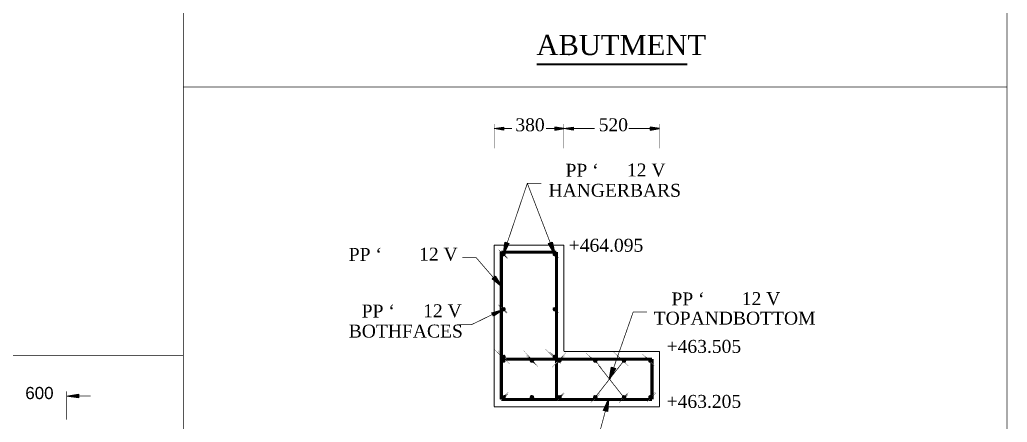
# Model space of a CAD drawing. Header units: millimetres. Extents: x 5 to 839, y 41 to 552.
# Drawn here: x 711.8 to 833.9, y 288.6 to 338.3 of the extents above; entities that cross this region are included whole.
import ezdxf

# ---------------------------------------------------------------- set-up
doc = ezdxf.new("R2010")
doc.units = ezdxf.units.MM
for name, color, linetype in [('H', 7, 'Continuous'), ('P', 7, 'Continuous'), ('T', 7, 'Continuous')]:
    doc.layers.add(name, color=color, linetype=linetype)

msp = doc.modelspace()

# ---------------------------------------------------------------- hatches: boundary and pattern name
at = {"layer": 'H', "linetype": 'Continuous'}
for points in [[(771.631, 324.644), (770.484, 324.855), (771.631, 325.032), (771.631, 324.644)], [(777.981, 324.644), (777.981, 325.032), (779.11, 324.855), (777.981, 324.644)], [(780.256, 324.644), (779.11, 324.855), (780.256, 325.032), (780.256, 324.644)], [(789.781, 324.644), (789.781, 325.032), (790.928, 324.855), (789.781, 324.644)], [(771.631, 309.316), (771.843, 310.797), (772.301, 310.621), (771.631, 309.316)], [(777.981, 309.316), (777.205, 310.621), (777.681, 310.797), (777.981, 309.316)], [(771.366, 305.329), (770.22, 306.264), (770.608, 306.599), (771.366, 305.329)], [(770.396, 301.66), (770.184, 302.084), (771.631, 302.507), (770.396, 301.66)], [(784.754, 293.864), (785.001, 295.346), (785.46, 295.169), (784.754, 293.864)], [(719.085, 291.571), (717.603, 291.783), (719.085, 292.047), (719.085, 291.571)], [(784.49, 289.878), (784.031, 290.019), (784.613, 291.359), (784.49, 289.878)]]:
    msp.add_hatch(color=256, dxfattribs=at).paths.add_polyline_path(points)

# ---------------------------------------------------------------- linework, layer by layer
at = {"layer": 'P'}
for points, const_width in [([(6.738, 41.769), (833.878, 41.769), (833.878, 551.886), (6.738, 551.886), (833.878, 551.886)], 0.085), ([(732.032, 41.769), (732.032, 551.886)], 0.085), ([(775.723, 332.811), (794.35, 332.811)], 0.254), ([(732.032, 329.988), (833.878, 329.988)], 0.085), ([(770.467, 322.404), (770.467, 325.402)], 0.042), ([(771.613, 324.855), (772.672, 324.855)], 0.127), ([(777.963, 324.855), (776.905, 324.855)], 0.127), ([(779.11, 322.404), (779.11, 325.402)], 0.042), ([(779.11, 322.404), (779.11, 325.402)], 0.042), ([(780.256, 324.855), (782.884, 324.855)], 0.127), ([(789.781, 324.855), (787.118, 324.855)], 0.127), ([(790.928, 322.404), (790.928, 325.402)], 0.042), ([(772.089, 310.727), (774.577, 318.082), (776.323, 318.082)], 0.085), ([(777.416, 310.727), (774.577, 318.082)], 0.085), ([(774.577, 318.082), (776.323, 318.082)], 0.085), ([(770.467, 310.462), (779.11, 310.462)], 0.127), ([(770.467, 290.477), (770.467, 310.462)], 0.127), ([(779.11, 310.462), (779.11, 297.303)], 0.127), ([(770.378, 306.44), (768.262, 308.892), (766.533, 308.892)], 0.085), ([(771.737, 309.157), (771.402, 309.457), (771.701, 309.104)], 0.085), ([(771.49, 309.527), (771.79, 309.192), (771.437, 309.492), (771.737, 309.157), (771.402, 309.457)], 0.085), ([(771.366, 309.58), (778.175, 309.58)], 0.381), ([(771.366, 291.377), (771.366, 309.58)], 0.381), ([(771.366, 309.368), (771.666, 309.104)], 0.085), ([(771.366, 309.368), (771.613, 309.104)], 0.085), ([(771.366, 309.316), (771.613, 309.104)], 0.085), ([(771.366, 309.316), (771.578, 309.104)], 0.085), ([(771.49, 309.527), (771.79, 309.192), (771.437, 309.492)], 0.085), ([(771.437, 309.474), (771.402, 309.386)], 0.085), ([(771.402, 309.404), (771.701, 309.104)], 0.085), ([(771.402, 309.404), (771.666, 309.104)], 0.085), ([(771.402, 309.386), (771.402, 309.298)], 0.085), ([(771.402, 309.298), (771.437, 309.21)], 0.085), ([(771.402, 309.28), (771.525, 309.104)], 0.085), ([(771.402, 309.245), (771.525, 309.104)], 0.085), ([(771.631, 309.58), (771.507, 309.545), (771.437, 309.474)], 0.085), ([(771.437, 309.21), (771.507, 309.157)], 0.085), ([(771.507, 309.157), (771.596, 309.122), (771.684, 309.122), (771.772, 309.157)], 0.085), ([(771.525, 309.527), (771.825, 309.245)], 0.085), ([(771.825, 309.28), (771.525, 309.527)], 0.085), ([(771.525, 309.527), (771.825, 309.245)], 0.085), ([(771.578, 309.58), (771.825, 309.316)], 0.085), ([(771.578, 309.527), (771.825, 309.28)], 0.085), ([(771.613, 309.58), (771.825, 309.316)], 0.085), ([(771.666, 309.527), (771.825, 309.404)], 0.085), ([(771.666, 309.527), (771.825, 309.368)], 0.085), ([(771.772, 309.545), (771.684, 309.58)], 0.085), ([(771.737, 309.527), (771.79, 309.457)], 0.085), ([(771.825, 309.474), (771.772, 309.545)], 0.085), ([(771.772, 309.157), (771.825, 309.21)], 0.085), ([(771.86, 309.386), (771.825, 309.474)], 0.085), ([(771.825, 309.21), (771.86, 309.298)], 0.085), ([(771.86, 309.298), (771.86, 309.386)], 0.085), ([(777.84, 309.527), (778.14, 309.192), (777.787, 309.492)], 0.085), ([(777.787, 309.474), (777.752, 309.386)], 0.085), ([(777.752, 309.457), (778.087, 309.157)], 0.085), ([(777.752, 309.457), (778.087, 309.104)], 0.085), ([(777.752, 309.404), (778.051, 309.104)], 0.085), ([(777.752, 309.404), (778.051, 309.104)], 0.085), ([(777.752, 309.386), (777.752, 309.298)], 0.085), ([(777.752, 309.368), (778.016, 309.104)], 0.085), ([(777.752, 309.368), (778.016, 309.104)], 0.085), ([(777.752, 309.316), (777.963, 309.104)], 0.085), ([(777.752, 309.316), (777.963, 309.104)], 0.085), ([(777.752, 309.298), (777.787, 309.21)], 0.085), ([(777.752, 309.28), (777.928, 309.104)], 0.085), ([(777.752, 309.245), (777.875, 309.104)], 0.085), ([(777.981, 309.58), (777.857, 309.545), (777.787, 309.474)], 0.085), ([(777.787, 309.492), (778.14, 309.157)], 0.085), ([(777.787, 309.457), (778.087, 309.157)], 0.085), ([(777.787, 309.21), (777.857, 309.157)], 0.085), ([(777.84, 309.527), (778.175, 309.192)], 0.085), ([(777.84, 309.492), (778.14, 309.192)], 0.085), ([(777.857, 309.157), (777.946, 309.122), (778.034, 309.122), (778.122, 309.157)], 0.085), ([(777.875, 309.527), (778.175, 309.245)], 0.085), ([(777.875, 309.527), (778.175, 309.245)], 0.085), ([(777.928, 309.527), (778.175, 309.28)], 0.085), ([(777.928, 309.527), (778.175, 309.28)], 0.085), ([(777.963, 309.58), (778.175, 309.316)], 0.085), ([(777.963, 309.58), (778.175, 309.316)], 0.085), ([(778.016, 309.527), (778.175, 309.368)], 0.085), ([(778.175, 309.58), (778.175, 291.377)], 0.381), ([(778.122, 309.545), (778.034, 309.58)], 0.085), ([(778.051, 309.527), (778.175, 309.404)], 0.085), ([(778.087, 309.527), (778.14, 309.457)], 0.085), ([(778.175, 309.474), (778.122, 309.545)], 0.085), ([(778.122, 309.157), (778.175, 309.21)], 0.085), ([(778.21, 309.386), (778.175, 309.474)], 0.085), ([(778.175, 309.21), (778.21, 309.298)], 0.085), ([(778.21, 309.298), (778.21, 309.386)], 0.085), ([(771.737, 302.331), (771.402, 302.63), (771.701, 302.295)], 0.085), ([(771.49, 302.719), (771.79, 302.383), (771.437, 302.683), (771.737, 302.331), (771.402, 302.63)], 0.085), ([(770.255, 301.872), (767.644, 300.602)], 0.085), ([(771.366, 302.542), (771.666, 302.295)], 0.085), ([(771.366, 302.542), (771.613, 302.295)], 0.085), ([(771.366, 302.507), (771.613, 302.295)], 0.085), ([(771.366, 302.507), (771.578, 302.295)], 0.085), ([(771.49, 302.719), (771.79, 302.383), (771.437, 302.683)], 0.085), ([(771.437, 302.666), (771.402, 302.578)], 0.085), ([(771.402, 302.595), (771.701, 302.295)], 0.085), ([(771.402, 302.595), (771.666, 302.295)], 0.085), ([(771.402, 302.578), (771.402, 302.489)], 0.085), ([(771.402, 302.489), (771.437, 302.401)], 0.085), ([(771.402, 302.472), (771.525, 302.295)], 0.085), ([(771.402, 302.419), (771.525, 302.295)], 0.085), ([(771.631, 302.754), (771.507, 302.719), (771.437, 302.666)], 0.085), ([(771.437, 302.401), (771.507, 302.331)], 0.085), ([(771.507, 302.331), (771.596, 302.295), (771.684, 302.295), (771.772, 302.331)], 0.085), ([(771.525, 302.719), (771.825, 302.419)], 0.085), ([(771.825, 302.472), (771.525, 302.719)], 0.085), ([(771.525, 302.719), (771.825, 302.419)], 0.085), ([(771.578, 302.754), (771.825, 302.507)], 0.085), ([(771.578, 302.719), (771.825, 302.472)], 0.085), ([(771.613, 302.754), (771.825, 302.507)], 0.085), ([(771.666, 302.719), (771.825, 302.595)], 0.085), ([(771.666, 302.719), (771.825, 302.542)], 0.085), ([(771.772, 302.719), (771.684, 302.754)], 0.085), ([(771.737, 302.719), (771.79, 302.63)], 0.085), ([(771.825, 302.666), (771.772, 302.719)], 0.085), ([(771.772, 302.331), (771.825, 302.401)], 0.085), ([(771.86, 302.578), (771.825, 302.666)], 0.085), ([(771.825, 302.401), (771.86, 302.489)], 0.085), ([(771.86, 302.489), (771.86, 302.578)], 0.085), ([(777.84, 302.719), (778.14, 302.383), (777.787, 302.683)], 0.085), ([(777.787, 302.666), (777.752, 302.578)], 0.085), ([(777.752, 302.63), (778.087, 302.331)], 0.085), ([(777.752, 302.63), (778.087, 302.295)], 0.085), ([(777.752, 302.595), (778.051, 302.295)], 0.085), ([(777.752, 302.595), (778.051, 302.295)], 0.085), ([(777.752, 302.578), (777.752, 302.489)], 0.085), ([(777.752, 302.542), (778.016, 302.295)], 0.085), ([(777.752, 302.542), (778.016, 302.295)], 0.085), ([(777.752, 302.507), (777.963, 302.295)], 0.085), ([(777.752, 302.507), (777.963, 302.295)], 0.085), ([(777.752, 302.489), (777.787, 302.401)], 0.085), ([(777.752, 302.472), (777.928, 302.295)], 0.085), ([(777.752, 302.419), (777.875, 302.295)], 0.085), ([(777.981, 302.754), (777.857, 302.719), (777.787, 302.666)], 0.085), ([(777.787, 302.683), (778.14, 302.331)], 0.085), ([(777.787, 302.63), (778.087, 302.331)], 0.085), ([(777.787, 302.401), (777.857, 302.331)], 0.085), ([(777.84, 302.719), (778.175, 302.383)], 0.085), ([(777.84, 302.683), (778.14, 302.383)], 0.085), ([(777.857, 302.331), (777.946, 302.295), (778.034, 302.295), (778.122, 302.331)], 0.085), ([(777.875, 302.719), (778.175, 302.419)], 0.085), ([(777.875, 302.719), (778.175, 302.419)], 0.085), ([(777.928, 302.719), (778.175, 302.472)], 0.085), ([(777.928, 302.719), (778.175, 302.472)], 0.085), ([(777.963, 302.754), (778.175, 302.507)], 0.085), ([(777.963, 302.754), (778.175, 302.507)], 0.085), ([(778.016, 302.719), (778.175, 302.542)], 0.085), ([(778.122, 302.719), (778.034, 302.754)], 0.085), ([(778.051, 302.719), (778.175, 302.595)], 0.085), ([(778.087, 302.719), (778.14, 302.63)], 0.085), ([(778.175, 302.666), (778.122, 302.719)], 0.085), ([(778.122, 302.331), (778.175, 302.401)], 0.085), ([(778.21, 302.578), (778.175, 302.666)], 0.085), ([(778.175, 302.401), (778.21, 302.489)], 0.085), ([(778.21, 302.489), (778.21, 302.578)], 0.085), ([(785.248, 295.275), (787.665, 302.172), (789.393, 302.172)], 0.085), ([(767.644, 300.602), (765.898, 300.602)], 0.085), ([(621.418, 296.827), (732.032, 296.827)], 0.085), ([(771.737, 296.404), (771.402, 296.704), (771.701, 296.404)], 0.085), ([(771.825, 296.545), (771.525, 296.827), (771.825, 296.492)], 0.085), ([(771.437, 296.774), (771.402, 296.686)], 0.085), ([(771.402, 296.757), (771.737, 296.404)], 0.085), ([(771.402, 296.704), (771.701, 296.404)], 0.085), ([(771.402, 296.686), (771.402, 296.598)], 0.085), ([(771.631, 296.88), (771.507, 296.845), (771.437, 296.774)], 0.085), ([(771.437, 296.792), (771.79, 296.457)], 0.085), ([(771.437, 296.792), (771.79, 296.457)], 0.085), ([(771.437, 296.757), (771.737, 296.457)], 0.085), ([(771.49, 296.792), (771.79, 296.492)], 0.085), ([(771.49, 296.792), (771.79, 296.492)], 0.085), ([(771.525, 296.827), (771.825, 296.545)], 0.085), ([(771.578, 296.827), (771.825, 296.58)], 0.085), ([(771.578, 296.827), (771.825, 296.58)], 0.085), ([(771.613, 296.827), (771.825, 296.616)], 0.085), ([(771.666, 296.827), (771.825, 296.668)], 0.085), ([(771.666, 296.827), (771.825, 296.668)], 0.085), ([(771.772, 296.845), (771.684, 296.88)], 0.085), ([(771.825, 296.774), (771.772, 296.845)], 0.085), ([(771.86, 296.686), (771.825, 296.774)], 0.085), ([(771.86, 296.598), (771.86, 296.686)], 0.085), ([(775.335, 296.069), (775.053, 296.369), (775.335, 296.033)], 0.085), ([(775, 296.333), (775.3, 295.981), (774.965, 296.28), (775.264, 295.945)], 0.085), ([(775.335, 296.033), (775, 296.333), (775.3, 295.981), (774.965, 296.28)], 0.085), ([(778.087, 296.404), (777.752, 296.704), (778.051, 296.404)], 0.085), ([(778.175, 296.492), (777.84, 296.792), (778.14, 296.457), (777.787, 296.757)], 0.085), ([(778.298, 296.069), (778.598, 296.369), (778.298, 296.033)], 0.085), ([(777.787, 296.757), (778.087, 296.404), (777.752, 296.704)], 0.085), ([(777.787, 296.774), (777.752, 296.686)], 0.085), ([(777.752, 296.686), (777.752, 296.598)], 0.085), ([(777.981, 296.88), (777.857, 296.845), (777.787, 296.774)], 0.085), ([(777.787, 296.792), (778.14, 296.457)], 0.085), ([(777.84, 296.792), (778.14, 296.492)], 0.085), ([(777.875, 296.827), (778.175, 296.545)], 0.085), ([(777.875, 296.827), (778.175, 296.492)], 0.085), ([(777.928, 296.827), (778.175, 296.58)], 0.085), ([(777.928, 296.827), (778.175, 296.545)], 0.085), ([(778.298, 296.033), (778.651, 296.333), (778.351, 295.981), (778.686, 296.28), (778.387, 295.945)], 0.085), ([(777.963, 296.827), (778.175, 296.616)], 0.085), ([(777.963, 296.827), (778.175, 296.58)], 0.085), ([(778.016, 296.827), (778.175, 296.668)], 0.085), ([(778.122, 296.845), (778.034, 296.88)], 0.085), ([(778.051, 296.827), (778.175, 296.668)], 0.085), ([(778.175, 296.774), (778.122, 296.845)], 0.085), ([(778.21, 296.686), (778.175, 296.774)], 0.085), ([(778.21, 296.598), (778.21, 296.686)], 0.085), ([(779.11, 297.303), (790.928, 297.303)], 0.127), ([(783.078, 295.945), (782.743, 296.245), (783.043, 295.945)], 0.085), ([(786.642, 295.945), (786.306, 296.245), (786.606, 295.945)], 0.085), ([(789.905, 295.945), (789.57, 296.245), (789.869, 295.945)], 0.085), ([(789.658, 296.333), (789.94, 295.981), (789.605, 296.28), (789.905, 295.945)], 0.085), ([(790.928, 297.303), (790.928, 290.477)], 0.127), ([(771.366, 296.369), (789.993, 296.369)], 0.381), ([(771.366, 296.668), (771.666, 296.369)], 0.085), ([(771.366, 296.616), (771.613, 296.369)], 0.085), ([(771.366, 296.616), (771.613, 296.369)], 0.085), ([(771.366, 296.58), (771.578, 296.369)], 0.085), ([(771.366, 296.192), (771.666, 295.945)], 0.085), ([(771.366, 296.192), (771.613, 295.945)], 0.085), ([(771.366, 296.157), (771.613, 295.945)], 0.085), ([(771.366, 296.122), (771.578, 295.945)], 0.085), ([(771.402, 296.668), (771.666, 296.404)], 0.085), ([(771.402, 296.598), (771.437, 296.51)], 0.085), ([(771.402, 296.545), (771.525, 296.369)], 0.085), ([(771.402, 296.545), (771.525, 296.404)], 0.085), ([(771.437, 296.316), (771.402, 296.228)], 0.085), ([(771.402, 296.28), (771.737, 295.945)], 0.085), ([(771.402, 296.28), (771.737, 295.981)], 0.085), ([(771.402, 296.245), (771.701, 295.945)], 0.085), ([(771.701, 295.945), (771.402, 296.245)], 0.085), ([(771.402, 296.245), (771.666, 295.945)], 0.085), ([(771.402, 296.228), (771.402, 296.139)], 0.085), ([(771.402, 296.139), (771.437, 296.051)], 0.085), ([(771.402, 296.122), (771.525, 295.945)], 0.085), ([(771.402, 296.069), (771.525, 295.945)], 0.085), ([(771.437, 296.51), (771.507, 296.457)], 0.085), ([(771.631, 296.404), (771.507, 296.369), (771.437, 296.316)], 0.085), ([(771.437, 296.333), (771.79, 295.981)], 0.085), ([(771.437, 296.333), (771.79, 295.981)], 0.085), ([(771.437, 296.28), (771.737, 295.981)], 0.085), ([(771.437, 296.051), (771.507, 295.981)], 0.085), ([(771.49, 296.369), (771.79, 296.033)], 0.085), ([(771.49, 296.333), (771.79, 296.033)], 0.085), ([(771.507, 296.457), (771.596, 296.422), (771.684, 296.422), (771.772, 296.457)], 0.085), ([(771.507, 295.981), (771.596, 295.945), (771.684, 295.945), (771.772, 295.981)], 0.085), ([(771.525, 296.369), (771.825, 296.069)], 0.085), ([(771.825, 296.122), (771.525, 296.369)], 0.085), ([(771.525, 296.369), (771.825, 296.069)], 0.085), ([(771.578, 296.369), (771.825, 296.122)], 0.085), ([(771.578, 296.369), (771.825, 296.157)], 0.085), ([(771.613, 296.369), (771.825, 296.157)], 0.085), ([(771.666, 296.369), (771.825, 296.192)], 0.085), ([(771.666, 296.369), (771.825, 296.192)], 0.085), ([(771.772, 296.369), (771.684, 296.404)], 0.085), ([(771.772, 296.457), (771.825, 296.51)], 0.085), ([(771.825, 296.316), (771.772, 296.369)], 0.085), ([(771.772, 295.981), (771.825, 296.051)], 0.085), ([(771.825, 296.51), (771.86, 296.598)], 0.085), ([(771.86, 296.228), (771.825, 296.316)], 0.085), ([(771.825, 296.051), (771.86, 296.139)], 0.085), ([(771.86, 296.139), (771.86, 296.228)], 0.085), ([(774.947, 296.316), (774.912, 296.228)], 0.085), ([(774.912, 296.245), (775.212, 295.945)], 0.085), ([(774.912, 296.245), (775.212, 295.945)], 0.085), ([(774.912, 296.228), (774.912, 296.139)], 0.085), ([(774.912, 296.192), (775.176, 295.945)], 0.085), ([(774.912, 296.192), (775.176, 295.945)], 0.085), ([(774.912, 296.157), (775.123, 295.945)], 0.085), ([(774.912, 296.139), (774.947, 296.051)], 0.085), ([(774.912, 296.122), (775.088, 295.945)], 0.085), ([(774.912, 296.122), (775.123, 295.945)], 0.085), ([(774.912, 296.069), (775.053, 295.945)], 0.085), ([(775.141, 296.404), (775.018, 296.369), (774.947, 296.316)], 0.085), ([(774.947, 296.051), (775.018, 295.981)], 0.085), ([(774.965, 296.245), (775.264, 295.945)], 0.085), ([(775.018, 295.981), (775.106, 295.945), (775.194, 295.945), (775.282, 295.981)], 0.085), ([(775.053, 296.369), (775.335, 296.069)], 0.085), ([(775.088, 296.369), (775.388, 296.122)], 0.085), ([(775.088, 296.369), (775.388, 296.122)], 0.085), ([(775.123, 296.369), (775.388, 296.157)], 0.085), ([(775.123, 296.369), (775.388, 296.157)], 0.085), ([(775.176, 296.369), (775.388, 296.192)], 0.085), ([(775.282, 296.369), (775.194, 296.404)], 0.085), ([(775.212, 296.369), (775.335, 296.192)], 0.085), ([(775.264, 296.333), (775.335, 296.28)], 0.085), ([(775.353, 296.316), (775.282, 296.369)], 0.085), ([(775.282, 295.981), (775.353, 296.051)], 0.085), ([(775.388, 296.228), (775.353, 296.316)], 0.085), ([(775.353, 296.051), (775.388, 296.139)], 0.085), ([(775.388, 296.139), (775.388, 296.228)], 0.085), ([(777.752, 296.668), (778.016, 296.369)], 0.085), ([(777.752, 296.668), (778.051, 296.404)], 0.085), ([(777.752, 296.616), (777.963, 296.369)], 0.085), ([(777.752, 296.616), (778.016, 296.369)], 0.085), ([(777.752, 296.598), (777.787, 296.51)], 0.085), ([(777.752, 296.58), (777.963, 296.369)], 0.085), ([(777.752, 296.545), (777.928, 296.369)], 0.085), ([(777.752, 296.545), (777.875, 296.404)], 0.085), ([(777.787, 296.51), (777.857, 296.457)], 0.085), ([(777.857, 296.457), (777.946, 296.422), (778.034, 296.422), (778.122, 296.457)], 0.085), ([(778.122, 296.457), (778.175, 296.51)], 0.085), ([(778.175, 296.51), (778.21, 296.598)], 0.085), ([(778.298, 296.192), (778.475, 296.369)], 0.085), ([(778.298, 296.157), (778.51, 296.369)], 0.085), ([(778.298, 296.122), (778.563, 296.369)], 0.085), ([(778.298, 296.069), (778.598, 296.369)], 0.085), ([(778.298, 296.245), (778.439, 296.369)], 0.085), ([(778.298, 296.157), (778.475, 296.369)], 0.085), ([(778.298, 296.122), (778.563, 296.369)], 0.085), ([(778.334, 296.316), (778.298, 296.228)], 0.085), ([(778.298, 296.228), (778.298, 296.139)], 0.085), ([(778.298, 296.139), (778.334, 296.051)], 0.085), ([(778.545, 296.404), (778.404, 296.369), (778.334, 296.316)], 0.085), ([(778.334, 296.051), (778.404, 295.981)], 0.085), ([(778.351, 296.033), (778.651, 296.333)], 0.085), ([(778.351, 295.981), (778.686, 296.333)], 0.085), ([(778.387, 295.945), (778.686, 296.28)], 0.085), ([(778.404, 295.981), (778.492, 295.945), (778.581, 295.945), (778.669, 295.981)], 0.085), ([(778.439, 295.945), (778.722, 296.245)], 0.085), ([(778.439, 295.945), (778.722, 296.245)], 0.085), ([(778.475, 295.945), (778.722, 296.192)], 0.085), ([(778.475, 295.945), (778.722, 296.192)], 0.085), ([(778.51, 295.945), (778.722, 296.157)], 0.085), ([(778.51, 295.945), (778.722, 296.157)], 0.085), ([(778.563, 295.945), (778.722, 296.122)], 0.085), ([(778.563, 295.945), (778.722, 296.069)], 0.085), ([(778.669, 296.369), (778.581, 296.404)], 0.085), ([(778.739, 296.316), (778.669, 296.369)], 0.085), ([(778.669, 295.981), (778.739, 296.051)], 0.085), ([(778.739, 296.051), (778.775, 296.139), (778.775, 296.228), (778.739, 296.316)], 0.085), ([(782.832, 296.333), (783.131, 295.981), (782.796, 296.28), (783.078, 295.945)], 0.085), ([(782.779, 296.316), (782.743, 296.228)], 0.085), ([(782.743, 296.245), (783.043, 295.945)], 0.085), ([(782.743, 296.228), (782.743, 296.139)], 0.085), ([(782.743, 296.192), (783.008, 295.945)], 0.085), ([(782.743, 296.192), (783.008, 295.945)], 0.085), ([(782.743, 296.157), (782.955, 295.945)], 0.085), ([(782.743, 296.139), (782.779, 296.051)], 0.085), ([(782.743, 296.122), (782.92, 295.945)], 0.085), ([(782.743, 296.122), (782.955, 295.945)], 0.085), ([(782.743, 296.069), (782.884, 295.945)], 0.085), ([(782.99, 296.404), (782.849, 296.369), (782.779, 296.316)], 0.085), ([(782.779, 296.051), (782.849, 295.981)], 0.085), ([(782.796, 296.333), (783.131, 295.981)], 0.085), ([(782.796, 296.28), (783.078, 295.981)], 0.085), ([(782.832, 296.369), (783.167, 296.033)], 0.085), ([(782.832, 296.333), (783.167, 296.033)], 0.085), ([(782.849, 295.981), (782.937, 295.945), (783.026, 295.945), (783.114, 295.981)], 0.085), ([(782.884, 296.369), (783.167, 296.069)], 0.085), ([(782.884, 296.369), (783.167, 296.069)], 0.085), ([(782.92, 296.369), (783.167, 296.122)], 0.085), ([(782.92, 296.369), (783.167, 296.122)], 0.085), ([(782.955, 296.369), (783.167, 296.157)], 0.085), ([(782.955, 296.369), (783.167, 296.157)], 0.085), ([(786.518, 291.624), (782.955, 296.157)], 0.085), ([(782.955, 291.624), (786.518, 296.157)], 0.085), ([(783.008, 296.369), (783.167, 296.192)], 0.085), ([(783.114, 296.369), (783.026, 296.404)], 0.085), ([(783.043, 296.369), (783.167, 296.192)], 0.085), ([(783.078, 296.333), (783.167, 296.28)], 0.085), ([(783.184, 296.316), (783.114, 296.369)], 0.085), ([(783.114, 295.981), (783.184, 296.051)], 0.085), ([(783.22, 296.228), (783.184, 296.316)], 0.085), ([(783.184, 296.051), (783.22, 296.139)], 0.085), ([(783.22, 296.139), (783.22, 296.228)], 0.085), ([(786.342, 296.316), (786.306, 296.228)], 0.085), ([(786.306, 296.28), (786.642, 295.945)], 0.085), ([(786.306, 296.245), (786.606, 295.945)], 0.085), ([(786.306, 296.228), (786.306, 296.139)], 0.085), ([(786.306, 296.192), (786.553, 295.945)], 0.085), ([(786.306, 296.192), (786.553, 295.945)], 0.085), ([(786.306, 296.157), (786.518, 295.945)], 0.085), ([(786.306, 296.139), (786.342, 296.051)], 0.085), ([(786.306, 296.122), (786.483, 295.945)], 0.085), ([(786.306, 296.122), (786.518, 295.945)], 0.085), ([(786.306, 296.069), (786.43, 295.945)], 0.085), ([(786.536, 296.404), (786.412, 296.369), (786.342, 296.316)], 0.085), ([(786.342, 296.333), (786.694, 295.981)], 0.085), ([(786.342, 296.28), (786.642, 295.981)], 0.085), ([(786.342, 296.28), (786.642, 295.981)], 0.085), ([(786.342, 296.051), (786.412, 295.981)], 0.085), ([(786.395, 296.369), (786.73, 296.033)], 0.085), ([(786.395, 296.333), (786.694, 295.981)], 0.085), ([(786.395, 296.333), (786.694, 296.033)], 0.085), ([(786.412, 295.981), (786.483, 295.945), (786.589, 295.945), (786.677, 295.981)], 0.085), ([(786.43, 296.369), (786.73, 296.069)], 0.085), ([(786.43, 296.369), (786.73, 296.069)], 0.085), ([(786.483, 296.369), (786.73, 296.122)], 0.085), ([(786.483, 296.369), (786.73, 296.122)], 0.085), ([(786.518, 296.369), (786.73, 296.157)], 0.085), ([(786.518, 296.369), (786.73, 296.157)], 0.085), ([(786.553, 296.369), (786.73, 296.192)], 0.085), ([(786.677, 296.369), (786.589, 296.404)], 0.085), ([(786.606, 296.369), (786.73, 296.192)], 0.085), ([(786.73, 296.316), (786.677, 296.369)], 0.085), ([(786.677, 295.981), (786.73, 296.051)], 0.085), ([(786.765, 296.228), (786.73, 296.316)], 0.085), ([(786.73, 296.051), (786.765, 296.139)], 0.085), ([(786.765, 296.139), (786.765, 296.228)], 0.085), ([(789.605, 296.316), (789.57, 296.228), (789.57, 296.139), (789.605, 296.051)], 0.085), ([(789.57, 296.245), (789.869, 295.945)], 0.085), ([(789.57, 296.192), (789.817, 295.945)], 0.085), ([(789.57, 296.192), (789.817, 295.945)], 0.085), ([(789.57, 296.157), (789.781, 295.945)], 0.085), ([(789.57, 296.122), (789.728, 295.945)], 0.085), ([(789.57, 296.122), (789.781, 295.945)], 0.085), ([(789.57, 296.069), (789.693, 295.945)], 0.085), ([(789.799, 296.404), (789.658, 296.369), (789.605, 296.316)], 0.085), ([(789.605, 296.333), (789.94, 295.981)], 0.085), ([(789.605, 296.28), (789.905, 295.981)], 0.085), ([(789.605, 296.051), (789.658, 295.981)], 0.085), ([(789.658, 296.369), (789.993, 296.033)], 0.085), ([(789.658, 296.333), (789.993, 296.033)], 0.085), ([(789.658, 295.981), (789.746, 295.945), (789.852, 295.945), (789.922, 295.981)], 0.085), ([(789.693, 296.369), (789.993, 296.069)], 0.085), ([(789.693, 296.369), (789.993, 296.069)], 0.085), ([(789.728, 296.369), (789.993, 296.122)], 0.085), ([(789.728, 296.369), (789.993, 296.122)], 0.085), ([(789.781, 296.369), (789.993, 296.157)], 0.085), ([(789.781, 296.369), (789.993, 296.157)], 0.085), ([(789.817, 296.369), (789.993, 296.192)], 0.085), ([(789.993, 296.369), (789.993, 291.377)], 0.381), ([(789.922, 296.369), (789.852, 296.404)], 0.085), ([(789.869, 296.369), (789.993, 296.192)], 0.085), ([(789.993, 296.316), (789.922, 296.369)], 0.085), ([(789.922, 295.981), (789.993, 296.051)], 0.085), ([(790.028, 296.228), (789.993, 296.316)], 0.085), ([(789.993, 296.051), (790.028, 296.139)], 0.085), ([(790.028, 296.139), (790.028, 296.228)], 0.085), ([(717.603, 288.872), (717.603, 292.382)], 0.085), ([(719.085, 291.8), (720.566, 291.8)], 0.085), ([(771.402, 291.5), (771.737, 291.8), (771.437, 291.465)], 0.085), ([(771.366, 291.624), (771.613, 291.835)], 0.085), ([(771.366, 291.536), (771.666, 291.835)], 0.085), ([(771.366, 291.624), (771.578, 291.835)], 0.085), ([(771.366, 291.588), (771.613, 291.835)], 0.085), ([(771.402, 291.677), (771.525, 291.835)], 0.085), ([(771.402, 291.536), (771.701, 291.835)], 0.085), ([(771.402, 291.712), (771.525, 291.835)], 0.085), ([(771.402, 291.536), (771.666, 291.835)], 0.085), ([(771.402, 291.5), (771.701, 291.8)], 0.085), ([(771.402, 291.465), (771.737, 291.8)], 0.085), ([(771.437, 291.465), (771.79, 291.747), (771.49, 291.412)], 0.085), ([(771.631, 291.888), (771.507, 291.853), (771.437, 291.783)], 0.085), ([(771.525, 291.412), (771.825, 291.677), (771.578, 291.377)], 0.085), ([(771.772, 291.853), (771.684, 291.888)], 0.085), ([(771.825, 291.783), (771.772, 291.853)], 0.085), ([(774.912, 291.677), (775.088, 291.835)], 0.085), ([(774.912, 291.624), (775.123, 291.835)], 0.085), ([(775.176, 291.835), (774.912, 291.536)], 0.085), ([(774.912, 291.536), (775.212, 291.835)], 0.085), ([(774.912, 291.712), (775.053, 291.835)], 0.085), ([(774.912, 291.624), (775.123, 291.835)], 0.085), ([(774.912, 291.588), (775.176, 291.835)], 0.085), ([(774.912, 291.536), (775.212, 291.835)], 0.085), ([(775.141, 291.888), (775.018, 291.853), (774.947, 291.783)], 0.085), ([(774.965, 291.5), (775.264, 291.8)], 0.085), ([(774.965, 291.465), (775.3, 291.8)], 0.085), ([(774.965, 291.5), (775.264, 291.8)], 0.085), ([(774.965, 291.465), (775.3, 291.8)], 0.085), ([(775.282, 291.853), (775.194, 291.888)], 0.085), ([(775.353, 291.783), (775.282, 291.853)], 0.085), ([(778.651, 291.8), (778.351, 291.465), (778.686, 291.747), (778.387, 291.412)], 0.085), ([(778.298, 291.5), (778.651, 291.8), (778.351, 291.465)], 0.085), ([(778.298, 291.677), (778.475, 291.835)], 0.085), ([(778.298, 291.624), (778.51, 291.835)], 0.085), ([(778.563, 291.835), (778.298, 291.536)], 0.085), ([(778.298, 291.536), (778.598, 291.835)], 0.085), ([(778.298, 291.712), (778.439, 291.835)], 0.085), ([(778.298, 291.624), (778.475, 291.835)], 0.085), ([(778.298, 291.588), (778.563, 291.835)], 0.085), ([(778.298, 291.536), (778.598, 291.835)], 0.085), ([(778.298, 291.5), (778.598, 291.8)], 0.085), ([(778.439, 291.412), (778.722, 291.677), (778.475, 291.377)], 0.085), ([(778.545, 291.888), (778.404, 291.853), (778.334, 291.783)], 0.085), ([(778.669, 291.853), (778.581, 291.888)], 0.085), ([(778.739, 291.783), (778.669, 291.853)], 0.085), ([(783.131, 291.747), (782.832, 291.412), (783.167, 291.712)], 0.085), ([(782.743, 291.5), (783.078, 291.8), (782.796, 291.465), (783.131, 291.747)], 0.085), ([(782.743, 291.677), (782.92, 291.835)], 0.085), ([(782.743, 291.624), (782.955, 291.835)], 0.085), ([(783.008, 291.835), (782.743, 291.536)], 0.085), ([(782.743, 291.536), (783.043, 291.835)], 0.085), ([(782.743, 291.712), (782.884, 291.835)], 0.085), ([(782.743, 291.624), (782.955, 291.835)], 0.085), ([(782.743, 291.588), (783.008, 291.835)], 0.085), ([(782.743, 291.536), (783.043, 291.835)], 0.085), ([(782.884, 291.412), (783.167, 291.677), (782.92, 291.377)], 0.085), ([(782.99, 291.888), (782.849, 291.853), (782.779, 291.783)], 0.085), ([(782.796, 291.5), (783.078, 291.8)], 0.085), ([(782.796, 291.465), (783.131, 291.8)], 0.085), ([(783.114, 291.853), (783.026, 291.888)], 0.085), ([(783.184, 291.783), (783.114, 291.853)], 0.085), ([(786.694, 291.747), (786.395, 291.412), (786.73, 291.712)], 0.085), ([(786.306, 291.5), (786.642, 291.8), (786.342, 291.465), (786.694, 291.747), (786.395, 291.412)], 0.085), ([(786.306, 291.5), (786.642, 291.8), (786.342, 291.465)], 0.085), ([(786.306, 291.677), (786.483, 291.835)], 0.085), ([(786.306, 291.624), (786.518, 291.835)], 0.085), ([(786.553, 291.835), (786.306, 291.536)], 0.085), ([(786.306, 291.536), (786.606, 291.835)], 0.085), ([(786.306, 291.712), (786.43, 291.835)], 0.085), ([(786.306, 291.624), (786.518, 291.835)], 0.085), ([(786.306, 291.588), (786.553, 291.835)], 0.085), ([(786.306, 291.536), (786.606, 291.835)], 0.085), ([(786.536, 291.888), (786.412, 291.853), (786.342, 291.783)], 0.085), ([(786.43, 291.412), (786.73, 291.677), (786.483, 291.377)], 0.085), ([(786.677, 291.853), (786.589, 291.888)], 0.085), ([(786.73, 291.783), (786.677, 291.853)], 0.085), ([(789.57, 291.5), (789.905, 291.8), (789.605, 291.465), (789.94, 291.747)], 0.085), ([(789.94, 291.747), (789.658, 291.412), (789.993, 291.712)], 0.085), ([(789.693, 291.412), (789.993, 291.677), (789.728, 291.377)], 0.085), ([(789.57, 291.677), (789.728, 291.835)], 0.085), ([(789.57, 291.624), (789.781, 291.835)], 0.085), ([(789.817, 291.835), (789.57, 291.536)], 0.085), ([(789.57, 291.536), (789.869, 291.835)], 0.085), ([(789.57, 291.712), (789.693, 291.835)], 0.085), ([(789.57, 291.624), (789.781, 291.835)], 0.085), ([(789.57, 291.588), (789.817, 291.835)], 0.085), ([(789.57, 291.536), (789.869, 291.835)], 0.085), ([(789.799, 291.888), (789.658, 291.853), (789.605, 291.783)], 0.085), ([(789.605, 291.5), (789.905, 291.8)], 0.085), ([(789.605, 291.465), (789.94, 291.8)], 0.085), ([(789.922, 291.853), (789.852, 291.888)], 0.085), ([(789.993, 291.783), (789.922, 291.853)], 0.085), ([(789.993, 291.377), (771.366, 291.377)], 0.381), ([(771.437, 291.783), (771.402, 291.694)], 0.085), ([(771.402, 291.694), (771.402, 291.606)], 0.085), ([(771.402, 291.606), (771.437, 291.518)], 0.085), ([(771.437, 291.412), (771.79, 291.747)], 0.085), ([(771.437, 291.518), (771.507, 291.447)], 0.085), ([(771.49, 291.412), (771.79, 291.712)], 0.085), ([(771.507, 291.447), (771.596, 291.412), (771.684, 291.412), (771.772, 291.447)], 0.085), ([(771.525, 291.412), (771.825, 291.712)], 0.085), ([(771.525, 291.377), (771.825, 291.677)], 0.085), ([(771.578, 291.377), (771.825, 291.624)], 0.085), ([(771.613, 291.377), (771.825, 291.588)], 0.085), ([(771.666, 291.377), (771.825, 291.588)], 0.085), ([(771.666, 291.377), (771.825, 291.536)], 0.085), ([(771.772, 291.447), (771.825, 291.518)], 0.085), ([(771.86, 291.694), (771.825, 291.783)], 0.085), ([(771.825, 291.518), (771.86, 291.606)], 0.085), ([(771.86, 291.606), (771.86, 291.694)], 0.085), ([(774.947, 291.783), (774.912, 291.694)], 0.085), ([(774.912, 291.694), (774.912, 291.606)], 0.085), ([(774.912, 291.606), (774.947, 291.518)], 0.085), ([(774.947, 291.518), (775.018, 291.447)], 0.085), ([(775, 291.412), (775.3, 291.747)], 0.085), ([(775, 291.465), (775.3, 291.747)], 0.085), ([(775, 291.412), (775.335, 291.747)], 0.085), ([(775.018, 291.447), (775.106, 291.412), (775.194, 291.412), (775.282, 291.447)], 0.085), ([(775.335, 291.712), (775.053, 291.412)], 0.085), ([(775.053, 291.412), (775.335, 291.712)], 0.085), ([(775.053, 291.412), (775.335, 291.677)], 0.085), ([(775.088, 291.377), (775.388, 291.677)], 0.085), ([(775.088, 291.377), (775.388, 291.677)], 0.085), ([(775.123, 291.377), (775.388, 291.624)], 0.085), ([(775.123, 291.377), (775.388, 291.588)], 0.085), ([(775.176, 291.377), (775.388, 291.588)], 0.085), ([(775.212, 291.377), (775.335, 291.536)], 0.085), ([(775.264, 291.412), (775.335, 291.465)], 0.085), ([(775.282, 291.447), (775.353, 291.518)], 0.085), ([(775.388, 291.694), (775.353, 291.783)], 0.085), ([(775.353, 291.518), (775.388, 291.606)], 0.085), ([(775.388, 291.606), (775.388, 291.694)], 0.085), ([(778.334, 291.783), (778.298, 291.694)], 0.085), ([(778.298, 291.694), (778.298, 291.606)], 0.085), ([(778.298, 291.606), (778.334, 291.518)], 0.085), ([(778.334, 291.518), (778.404, 291.447)], 0.085), ([(778.351, 291.412), (778.686, 291.747)], 0.085), ([(778.387, 291.412), (778.686, 291.712)], 0.085), ([(778.404, 291.447), (778.492, 291.412), (778.581, 291.412), (778.669, 291.447)], 0.085), ([(778.439, 291.412), (778.722, 291.712)], 0.085), ([(778.475, 291.377), (778.722, 291.677)], 0.085), ([(778.51, 291.377), (778.722, 291.624)], 0.085), ([(778.51, 291.377), (778.722, 291.588)], 0.085), ([(778.563, 291.377), (778.722, 291.588)], 0.085), ([(778.563, 291.377), (778.722, 291.536)], 0.085), ([(778.669, 291.447), (778.739, 291.518)], 0.085), ([(778.739, 291.518), (778.775, 291.606), (778.775, 291.694), (778.739, 291.783)], 0.085), ([(782.779, 291.783), (782.743, 291.694)], 0.085), ([(782.743, 291.694), (782.743, 291.606)], 0.085), ([(782.743, 291.606), (782.779, 291.518)], 0.085), ([(782.779, 291.518), (782.849, 291.447)], 0.085), ([(782.832, 291.412), (783.167, 291.747)], 0.085), ([(782.849, 291.447), (782.937, 291.412), (783.026, 291.412), (783.114, 291.447)], 0.085), ([(782.884, 291.412), (783.167, 291.712)], 0.085), ([(782.92, 291.377), (783.167, 291.677)], 0.085), ([(782.955, 291.377), (783.167, 291.624)], 0.085), ([(782.955, 291.377), (783.167, 291.588)], 0.085), ([(783.008, 291.377), (783.167, 291.588)], 0.085), ([(783.043, 291.377), (783.167, 291.536)], 0.085), ([(783.078, 291.412), (783.167, 291.465)], 0.085), ([(783.114, 291.447), (783.184, 291.518)], 0.085), ([(783.22, 291.694), (783.184, 291.783)], 0.085), ([(783.184, 291.518), (783.22, 291.606)], 0.085), ([(783.22, 291.606), (783.22, 291.694)], 0.085), ([(786.342, 291.783), (786.306, 291.694)], 0.085), ([(786.306, 291.694), (786.306, 291.606)], 0.085), ([(786.306, 291.606), (786.342, 291.518)], 0.085), ([(786.342, 291.518), (786.412, 291.447)], 0.085), ([(786.412, 291.447), (786.483, 291.412), (786.589, 291.412), (786.677, 291.447)], 0.085), ([(786.43, 291.412), (786.73, 291.712)], 0.085), ([(786.483, 291.377), (786.73, 291.677)], 0.085), ([(786.518, 291.377), (786.73, 291.624)], 0.085), ([(786.518, 291.377), (786.73, 291.588)], 0.085), ([(786.553, 291.377), (786.73, 291.588)], 0.085), ([(786.606, 291.377), (786.73, 291.536)], 0.085), ([(786.677, 291.447), (786.73, 291.518)], 0.085), ([(786.765, 291.694), (786.73, 291.783)], 0.085), ([(786.73, 291.518), (786.765, 291.606)], 0.085), ([(786.765, 291.606), (786.765, 291.694)], 0.085), ([(789.605, 291.783), (789.57, 291.694), (789.57, 291.606), (789.605, 291.518)], 0.085), ([(789.605, 291.518), (789.658, 291.447)], 0.085), ([(789.658, 291.412), (789.993, 291.747)], 0.085), ([(789.658, 291.447), (789.746, 291.412), (789.852, 291.412), (789.922, 291.447)], 0.085), ([(789.693, 291.412), (789.993, 291.712)], 0.085), ([(789.728, 291.377), (789.993, 291.677)], 0.085), ([(789.781, 291.377), (789.993, 291.624)], 0.085), ([(789.781, 291.377), (789.993, 291.588)], 0.085), ([(789.817, 291.377), (789.993, 291.588)], 0.085), ([(789.869, 291.377), (789.993, 291.536)], 0.085), ([(789.922, 291.447), (789.993, 291.518)], 0.085), ([(790.028, 291.694), (789.993, 291.783)], 0.085), ([(789.993, 291.518), (790.028, 291.606)], 0.085), ([(790.028, 291.606), (790.028, 291.694)], 0.085), ([(790.928, 290.477), (770.467, 290.477)], 0.127), ([(784.225, 289.93), (783.078, 285.662)], 0.085)]:
    msp.add_lwpolyline(points, dxfattribs=dict(at, const_width=const_width))
for points in [[(771.613, 325.032), (771.613, 324.644), (770.467, 324.855), (771.613, 325.032)], [(777.963, 325.032), (777.963, 324.644), (779.11, 324.855), (777.963, 325.032)], [(780.256, 325.032), (780.256, 324.644), (779.11, 324.855), (780.256, 325.032)], [(789.781, 325.032), (789.781, 324.644), (790.928, 324.855), (789.781, 325.032)], [(772.301, 310.638), (771.613, 309.316), (771.825, 310.797), (772.301, 310.638)], [(777.663, 310.797), (777.963, 309.316), (777.205, 310.638), (777.663, 310.797)], [(770.608, 306.617), (771.366, 305.347), (770.22, 306.282), (770.608, 306.617)], [(770.184, 302.084), (771.613, 302.507), (770.378, 301.66), (770.184, 302.084)], [(785.46, 295.187), (784.737, 293.864), (785.001, 295.346), (785.46, 295.187)], [(719.085, 292.047), (719.085, 291.588), (717.603, 291.8), (719.085, 292.047)], [(784.013, 290.019), (784.613, 291.377), (784.49, 289.895), (784.013, 290.019)]]:
    msp.add_lwpolyline(points, dxfattribs=at)

# ---------------------------------------------------------------- texts
at = {"layer": 'T', "attachment_point": 7}
for s, insert, char_height in [('{\\fTimes New Roman|b0|i0|c0|p18;ABUTMENT}', (775.7, 333.9), 2.5), ('{\\fTimes New Roman|b0|i0|c0|p18;380}', (773.1, 324.5), 1.6), ('{\\fTimes New Roman|b0|i0|c0|p18;520}', (783.4, 324.5), 1.6), ('{\\fTimes New Roman|b0|i0|c0|p18;PP ‘}', (779.3, 318.9), 1.6), ('{\\fTimes New Roman|b0|i0|c0|p18;12 V}', (786.9, 318.9), 1.6), ('{\\fTimes New Roman|b0|i0|c0|p18;HANGERBARS}', (777.2, 316.4), 1.6), ('{\\fTimes New Roman|b0|i0|c0|p18;12 V}', (761.2, 308.5), 1.6), ('{\\fTimes New Roman|b0|i0|c0|p18;+464.095}', (779.7, 309.6), 1.6), ('{\\fTimes New Roman|b0|i0|c0|p18;PP ‘}', (752.5, 308.5), 1.6), ('{\\fTimes New Roman|b0|i0|c0|p18;PP ‘}', (792.4, 303), 1.6), ('{\\fTimes New Roman|b0|i0|c0|p18;12 V}', (801.1, 303), 1.6), ('{\\fTimes New Roman|b0|i0|c0|p18;PP ‘}', (754.1, 301.5), 1.6), ('{\\fTimes New Roman|b0|i0|c0|p18;12 V}', (761.7, 301.5), 1.6), ('{\\fTimes New Roman|b0|i0|c0|p18;TOPANDBOTTOM}', (790.2, 300.6), 1.6), ('{\\fTimes New Roman|b0|i0|c0|p18;BOTHFACES}', (752.5, 299), 1.6), ('{\\fTimes New Roman|b0|i0|c0|p18;+463.505}', (791.8, 297.1), 1.6), ('{\\fArial|b0|i0|c0|p18;600}', (712.5, 291.4), 1.5), ('{\\fTimes New Roman|b0|i0|c0|p18;+463.205}', (791.8, 290.3), 1.6)]:
    msp.add_mtext(s, dxfattribs=dict(at, insert=insert, char_height=char_height))

doc.saveas('drawing.dxf')
